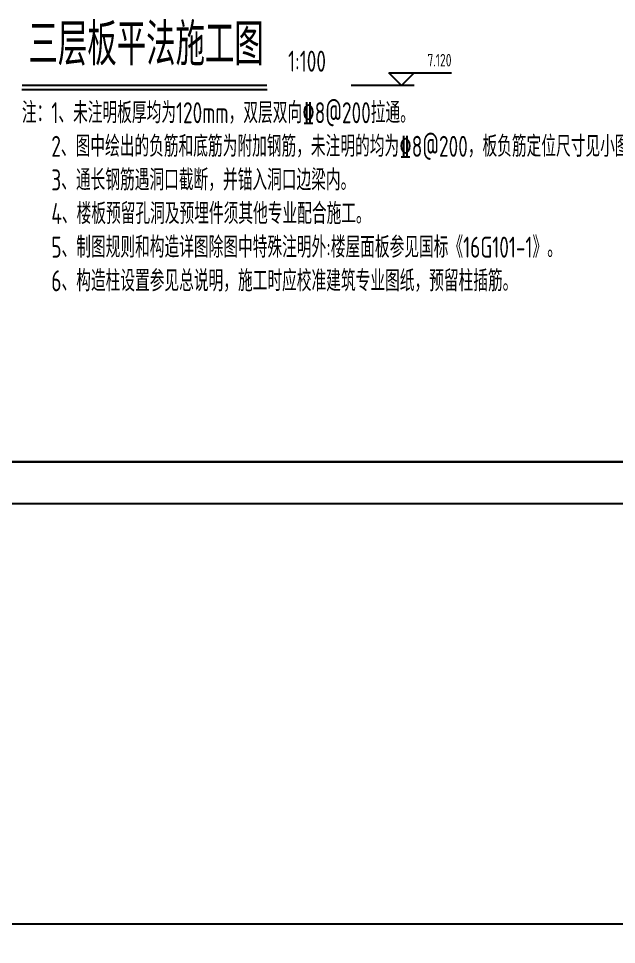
# Model space of a CAD drawing. Extents: x 9731685 to 18866768, y -962146 to 194094.
# Drawn here: x 9802854 to 9817086, y -371194 to -349156 of the extents above; entities that cross this region are included whole.
import ezdxf
from ezdxf.enums import TextEntityAlignment as Align

# ---------------------------------------------------------------- set-up
doc = ezdxf.new("R2010")
doc.units = 0
doc.header["$LTSCALE"] = 1000
for name, color, linetype in [('BORDER', 7, 'CONTINUOUS'), ('NUM', 7, 'CONTINUOUS'), ('TEXT', 7, 'CONTINUOUS')]:
    doc.layers.add(name, color=color, linetype=linetype)
doc.styles.add('TSSD_Label', font='Tssdeng.shx', dxfattribs={"width": 0.7, "bigfont": 'hztxt.shx'})
doc.styles.add('TSSD_Norm', font='Tssdeng.shx', dxfattribs={"width": 0.7, "bigfont": 'hztxt.shx'})
doc.styles.add('TSSD_Rein', font='Tssdeng.shx', dxfattribs={"width": 0.7, "bigfont": 'hztxt.shx'})

msp = doc.modelspace()

# ---------------------------------------------------------------- linework, layer by layer
at = {"layer": 'BORDER'}
for points in [[(9777056.8, -360706.3), (9777056.8, -318706.3), (9836456.8, -318706.3), (9836456.8, -360706.3)], [(9777056.8, -412706.3), (9777056.8, -370706.3), (9836456.8, -370706.3), (9836456.8, -412706.3)]]:
    msp.add_lwpolyline(points, close=True, dxfattribs=at)
at = {"layer": 'BORDER', "const_width": 50}
msp.add_lwpolyline([(9779556.8, -359706.3), (9779556.8, -319706.3), (9835456.8, -319706.3), (9835456.8, -359706.3)], close=True, dxfattribs=at)
at = {"layer": 'NUM'}
for p, q in [((9811971.2, -350747.5, 0), (9811671.2, -350447.5, 0)), ((9811671.2, -350447.5, 0), (9812271.2, -350447.5, 0)), ((9811971.2, -350747.5, 0), (9812271.2, -350447.5, 0)), ((9812271.2, -350447.5, 0), (9813159.6, -350447.5, 0)), ((9812271.2, -350747.5, 0), (9810771.2, -350747.5, 0))]:
    msp.add_line(p, q, dxfattribs=at)
at = {"layer": 'NUM', "const_width": 50, "elevation": 0}
msp.add_lwpolyline([(9802935.4, -350747.5), (9808771.2, -350747.5)], dxfattribs=at)
at = {"layer": 'NUM', "elevation": 0}
msp.add_lwpolyline([(9802935.4, -350847.5), (9808771.2, -350847.5)], dxfattribs=at)

# ---------------------------------------------------------------- texts
at = {"layer": 'NUM', "style": 'TSSD_Norm', "width": 0.7}
for s, height, p in [('三层板平法施工图', 1000, (9803091.3, -350571.1, 0)), ('1:100', 500, (9809271.2, -350571.1, 0))]:
    msp.add_text(s, height=height, dxfattribs=at).set_placement(p, align=Align.BOTTOM_LEFT)
at = {"layer": 'NUM', "style": 'TSSD_Label', "width": 0.7}
msp.add_text('7.120', height=300, dxfattribs=at).set_placement((9813159.6, -350387.5, 0), align=Align.BOTTOM_RIGHT)
at = {"layer": 'TEXT', "style": 'TSSD_Rein', "width": 0.7}
for s, p in [('注：1、未注明板厚均为120mm，双层双向%%1328@200拉通。', (9802935.4, -351647.5, 0)), ('2、图中绘出的负筋和底筋为附加钢筋，未注明的均为%%1328@200，板负筋定位尺寸见小图示意。', (9803635.4, -352447.5, 0)), ('3、通长钢筋遇洞口截断，并锚入洞口边梁内。', (9803635.4, -353247.5, 0)), ('4、楼板预留孔洞及预埋件须其他专业配合施工。', (9803635.4, -354047.5, 0)), ('5、制图规则和构造详图除图中特殊注明外:楼屋面板参见国标《16G101-1》。', (9803635.4, -354847.5, 0)), ('6、构造柱设置参见总说明，施工时应校准建筑专业图纸，预留柱插筋。', (9803635.4, -355647.5, 0))]:
    msp.add_text(s, height=500, dxfattribs=at).set_placement(p)

doc.saveas('drawing.dxf')
